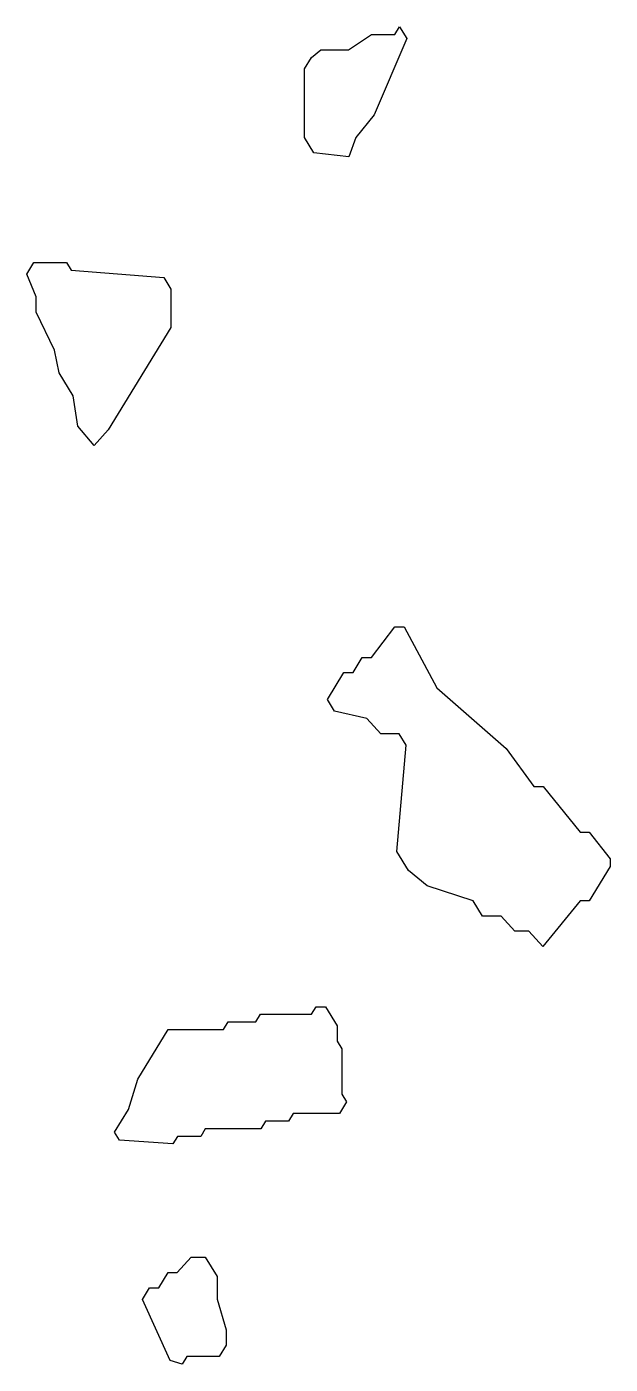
# Model space of a CAD drawing. Header units: millimetres. Extents: x 0 to 5365, y 0 to 622.
# Drawn here: x 0 to 210.2, y 10.9 to 493.2 of the extents above; entities outside this region: 2.
import ezdxf

# ---------------------------------------------------------------- set-up
doc = ezdxf.new("R2010")
doc.units = ezdxf.units.MM
doc.layers.add('K', color=7, linetype='Continuous')

msp = doc.modelspace()

# ---------------------------------------------------------------- linework, layer by layer
at = {"layer": 'K'}
for points in [[(5315.91, 572.26), (5307.57, 577.75), (5294.22, 580.49), (5292.56, 583.22), (5285.9, 583.22), (5280.9, 588.69), (5272.56, 588.69), (5265.01, 598.34), (5265.01, 617.57), (5267.56, 621.75), (5271, 621.75), (5272.67, 619.01), (5282.67, 619.01), (5284.32, 616.3), (5290.99, 619.04), (5292.67, 616.27), (5296, 616.27), (5298.56, 612.07), (5295.23, 606.6), (5302.61, 597.16), (5308.34, 603.88), (5306.67, 612.08), (5309.25, 616.32), (5312.65, 613.53), (5322.67, 613.53), (5324.32, 610.82), (5330.99, 613.56), (5332.67, 610.8), (5342.67, 610.8), (5365.23, 576.47), (5362.64, 572.21), (5359.3, 574.95), (5357.67, 572.26), (5337.67, 572.26), (5335.94, 569.43), (5334.22, 572.26), (5315.91, 572.26)], [(103.39, 447.69), (100.01, 453.23), (100.01, 477.93), (102.53, 482.07), (105.91, 484.84), (115.91, 484.84), (124.25, 490.32), (132.56, 490.32), (134.28, 493.15), (136.89, 488.86), (125.2, 461.42), (118.53, 453.21), (116.01, 446.3), (103.39, 447.69)], [(18.35, 349.17), (16.68, 360.13), (11.68, 368.34), (10.02, 376.56), (3.34, 390.26), (3.34, 395.74), (0, 403.98), (2.56, 408.18), (14.33, 408.18), (16, 405.44), (49.34, 402.7), (51.88, 398.52), (51.88, 384.78), (29.36, 347.78), (24.28, 342.21), (18.35, 349.17)], [(180.9, 167.03), (175.9, 167.03), (170.9, 172.5), (164.22, 172.5), (160.88, 177.99), (144.23, 183.46), (137.53, 188.96), (133.34, 195.85), (136.68, 234.18), (134.22, 238.22), (127.57, 238.22), (122.56, 243.7), (110.88, 246.44), (108.33, 250.64), (114.22, 260.32), (117.56, 260.32), (120.89, 265.8), (124.23, 265.8), (132.56, 276.75), (136, 276.75), (147.69, 254.81), (172.69, 232.91), (182.66, 219.25), (185.99, 219.25), (199.33, 202.82), (202.66, 202.82), (210.21, 193.17), (210.21, 190.37), (202.67, 177.98), (199.33, 177.98), (185.95, 161.5), (180.9, 167.03)], [(33.39, 91.73), (31.66, 94.57), (36.69, 102.82), (40.02, 113.77), (50.89, 131.63), (70.89, 131.63), (72.56, 134.37), (82.56, 134.37), (84.22, 137.11), (102.56, 137.11), (104.22, 139.84), (107.67, 139.84), (111.88, 132.93), (111.88, 127.45), (113.54, 124.71), (113.54, 108.28), (115.23, 105.52), (112.67, 101.31), (96, 101.31), (94.33, 98.57), (86, 98.57), (84.33, 95.83), (64.33, 95.83), (62.67, 93.1), (54.33, 93.1), (52.67, 90.35), (33.39, 91.73)], [(5175.87, 2.74), (5173.33, 9.7), (5185.86, 24.8), (5210.87, 63.15), (5217.54, 68.62), (5230.95, 87.91), (5250.2, 53.54), (5255.21, 42.56), (5255.21, 37.04), (5241.88, 12.4), (5241.88, 6.92), (5239.35, 2.77), (5235.98, 0), (5175.87, 2.74)], [(51.71, 12.34), (41.67, 34.33), (44.22, 38.53), (47.56, 38.53), (50.89, 44.01), (54.23, 44.01), (59.23, 49.49), (64.33, 49.49), (68.54, 42.57), (68.54, 34.34), (71.88, 23.39), (71.88, 17.87), (69.33, 13.69), (57.67, 13.69), (55.99, 10.93), (51.71, 12.34)]]:
    msp.add_lwpolyline(points, close=True, dxfattribs=at)

doc.saveas('drawing.dxf')
